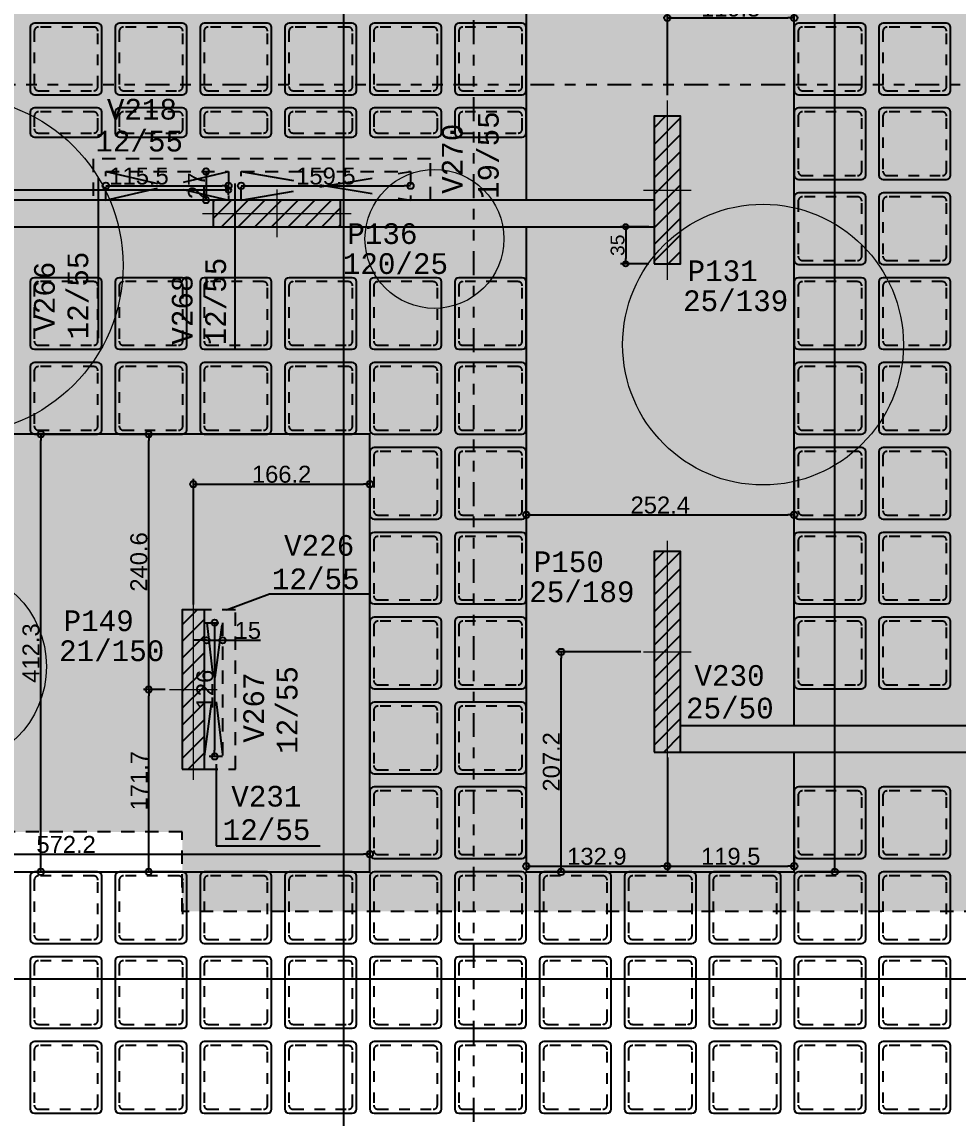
# Model space of a CAD drawing. Header units: millimetres. Extents: x -967 to 563, y -1588 to 506.
# Drawn here: x 72.46 to 81.27, y -255.93 to -245.6 of the extents above; entities that cross this region are included whole.
import ezdxf

# ---------------------------------------------------------------- set-up
doc = ezdxf.new("R2010")
doc.units = ezdxf.units.MM
for name, pattern in [('347-XXXX-ARQ-BASE-019-TÉRREO$0$HIDDEN2', [0.1875, 0.125, -0.0625]), ('CYPE_RAYAPUNTOPUNTO', [0.45, 0.225, -0.075, 0, -0.075, 0, -0.075]), ('DASHDOT', [1, 0.5, -0.25, 0, -0.25]), ('ESTILO_TQS_0001', [1, 0.7, -0.3]), ('HIDDEN2', [0.1875, 0.125, -0.0625]), ('TRAZO_HUECO', [0.75, 0.5, -0.25])]:
    doc.linetypes.add(name, pattern=pattern)
for name, color, linetype in [('1', 5, 'Continuous'), ('11', 7, 'Continuous'), ('12', 4, 'Continuous'), ('208', 13, 'Continuous'), ('241', 7, 'TRAZO_HUECO'), ('251', 5, 'Continuous'), ('252', 153, 'ESTILO_TQS_0001'), ('3', 2, 'Continuous'), ('347-XXXX-ARQ-BASE-013-IMPLANTAÇÃO$0$_XREF-ARQ', 7, 'Continuous'), ('347-XXXX-ARQ-BASE-019-TÉRREO$0$AR-PRJ', 11, '347-XXXX-ARQ-BASE-019-TÉRREO$0$HIDDEN2'), ('8', 7, 'Continuous'), ('9', 7, 'Continuous'), ('A_htc_alv', 7, 'Continuous'), ('AR-COTA-EXE-50', 7, 'Continuous'), ('COTAS', 1, 'Continuous'), ('EIXOS', 8, 'DASHDOT')]:
    doc.layers.add(name, color=color, linetype=linetype)
doc.layers.add('PILAR_EIXOS', color=1, linetype='Continuous', lineweight=0)
doc.layers.add('PILAR_HACH', color=4, linetype='Continuous', lineweight=0)
doc.styles.add('ARIAL', font='arial.ttf')
doc.styles.add('TQS_LUCIDA_CONSOLE', font='lucon.TTF')
doc.dimstyles.new('AVILLA 100', dxfattribs={"dimtxt": 0.13, "dimasz": 0.05, "dimexe": 0.05, "dimexo": 0.05, "dimgap": 0.01, "dimtad": 3, "dimdec": 0, "dimlfac": 100, "dimzin": 1, "dimdsep": 46, "dimtxsty": 'ARIAL', "dimblk": 'ORIGIN', "dimcen": 1.5, "dimclrd": 10, "dimclre": 10, "dimclrt": 7, "dimadec": 0, "dimazin": 0, "dimtfac": 1, "dimtdec": 0, "dimtmove": 0, "dimatfit": 1, "dimfxl": 1, "dimarcsym": 0})
doc.dimstyles.new('AVILLA 100 2', dxfattribs={"dimtxt": 0.16, "dimasz": 0.06, "dimexe": 0.05, "dimexo": 0.05, "dimgap": 0.01, "dimtad": 3, "dimdec": 1, "dimlfac": 100, "dimzin": 9, "dimdsep": 46, "dimtxsty": 'ARIAL', "dimblk": 'ORIGIN', "dimcen": 1.5, "dimclrd": 10, "dimclre": 10, "dimclrt": 7, "dimadec": 0, "dimazin": 0, "dimtfac": 1, "dimtdec": 1, "dimtmove": 0, "dimatfit": 1, "dimfxl": 1, "dimarcsym": 0})
pattern_1 = [(45, (585.15059, -196.08026), (-0.07857724, 0.07857724), [])]

# ---------------------------------------------------------------- blocks, each defined once
blk = doc.blocks.new('ENCHIMENTO_PISO TERREO')
h = blk.add_hatch(color=9)
h.dxf.hatch_style = 1
h.paths.add_polyline_path([(27.7, 0.14), (27.7, 0.75), (31.15, 0.75), (31.15, 5.14), (24.8495, 5.14), (24.8495, 7.04), (12.06, 7.04), (12.06, 4.64), (4, 4.64), (4, 7.04), (-8.79, 7.04), (-8.7905, 5.14), (-15.09, 5.14), (-15.09, 0.75), (-11.64, 0.75), (-11.64, 0.17), (-11.64, -2.71), (-15.09, -2.71), (-15.09, -9.5), (-8.39, -9.5), (-8.39, -11), (1.35, -11), (1.35, -10.25), (14.71, -10.25), (14.71, -11), (24.45, -11), (24.45, -9.5), (31.15, -9.5), (31.15, -5.11), (27.7, -5.11)])
at = {"layer": '347-XXXX-ARQ-BASE-019-TÉRREO$0$AR-PRJ', "color": 9}
blk.add_lwpolyline([(24.45, -11), (14.71, -11), (14.71, -10.25), (1.35, -10.25), (1.35, -11), (-8.39, -11), (-8.39, -9.5), (-15.09, -9.5), (-15.09, -2.71), (-11.64, -2.71), (-11.64, 0.14)], dxfattribs=at)
blk = doc.blocks.new('_VAONER063700637000750007500')
at = {"layer": '251', "color": 8}
for p, q in [((29.725, 33.725), (-29.725, 33.725)), ((-33.725, 29.725), (-33.725, -29.725)), ((33.725, -29.725), (33.725, 29.725)), ((-29.725, -33.725), (29.725, -33.725))]:
    blk.add_line(p, q, dxfattribs=at)
for centre, start, end in [((-29.725, 29.725), 90, 180), ((29.725, 29.725), 0, 90), ((-29.725, -29.725), 180, 270), ((29.725, -29.725), 270, 0)]:
    blk.add_arc(centre, 4, start, end, dxfattribs=at)
at = {"layer": '252', "color": 8}
for p, q in [((-29.975, 25.975), (-29.975, -25.975)), ((25.975, 29.975), (-25.975, 29.975)), ((29.975, -25.975), (29.975, 25.975)), ((-25.975, -29.975), (25.975, -29.975))]:
    blk.add_line(p, q, dxfattribs=at)
for centre, start, end in [((-25.975, 25.975), 90, 180), ((25.975, 25.975), 0, 90), ((-25.975, -25.975), 180, 270), ((25.975, -25.975), 270, 0)]:
    blk.add_arc(centre, 4, start, end, dxfattribs=at)
blk = doc.blocks.new('_VAONER063700237000750007500')
at = {"layer": '251', "color": 8}
for p, q in [((29.725, 13.725), (-29.725, 13.725)), ((-33.725, 9.725), (-33.725, -9.725)), ((33.725, -9.725), (33.725, 9.725)), ((-29.725, -13.725), (29.725, -13.725))]:
    blk.add_line(p, q, dxfattribs=at)
for centre, start, end in [((-29.725, 9.725), 90, 180), ((29.725, 9.725), 0, 90), ((-29.725, -9.725), 180, 270), ((29.725, -9.725), 270, 0)]:
    blk.add_arc(centre, 4, start, end, dxfattribs=at)
at = {"layer": '252', "color": 8}
for p, q in [((-29.975, 5.975), (-29.975, -5.975)), ((25.975, 9.975), (-25.975, 9.975)), ((29.975, -5.975), (29.975, 5.975)), ((-25.975, -9.975), (25.975, -9.975))]:
    blk.add_line(p, q, dxfattribs=at)
for centre, start, end in [((-25.975, 5.975), 90, 180), ((25.975, 5.975), 0, 90), ((-25.975, -5.975), 180, 270), ((25.975, -5.975), 270, 0)]:
    blk.add_arc(centre, 4, start, end, dxfattribs=at)
blk = doc.blocks.new('NERVURADA TÉRREO 1 MODELO 2 (LO) R0')
at = {"layer": '208', "xscale": 0.01, "yscale": 0.01, "zscale": 0.01}
for name, p in [('_VAONER063700637000750007500', (745.045, -759.119)), ('_VAONER063700637000750007500', (745.845, -759.119)), ('_VAONER063700637000750007500', (746.644, -759.119)), ('_VAONER063700637000750007500', (747.444, -759.119)), ('_VAONER063700637000750007500', (748.243, -759.119)), ('_VAONER063700637000750007500', (749.043, -759.119)), ('_VAONER063700637000750007500', (752.241, -759.119)), ('_VAONER063700637000750007500', (753.04, -759.119)), ('_VAONER063700237000750007500', (745.045, -759.718)), ('_VAONER063700237000750007500', (745.845, -759.718)), ('_VAONER063700237000750007500', (746.644, -759.718)), ('_VAONER063700237000750007500', (747.444, -759.718)), ('_VAONER063700237000750007500', (748.243, -759.718)), ('_VAONER063700237000750007500', (749.043, -759.718)), ('_VAONER063700637000750007500', (752.241, -759.918)), ('_VAONER063700637000750007500', (753.04, -759.918)), ('_VAONER063700637000750007500', (752.241, -760.718)), ('_VAONER063700637000750007500', (753.04, -760.718)), ('_VAONER063700637000750007500', (745.045, -761.517)), ('_VAONER063700637000750007500', (745.845, -761.517)), ('_VAONER063700637000750007500', (746.644, -761.517)), ('_VAONER063700637000750007500', (747.444, -761.517)), ('_VAONER063700637000750007500', (748.243, -761.517)), ('_VAONER063700637000750007500', (749.043, -761.517)), ('_VAONER063700637000750007500', (752.241, -761.517)), ('_VAONER063700637000750007500', (753.04, -761.517)), ('_VAONER063700637000750007500', (745.045, -762.317)), ('_VAONER063700637000750007500', (745.845, -762.317)), ('_VAONER063700637000750007500', (746.644, -762.317)), ('_VAONER063700637000750007500', (747.444, -762.317)), ('_VAONER063700637000750007500', (748.243, -762.317)), ('_VAONER063700637000750007500', (749.043, -762.317)), ('_VAONER063700637000750007500', (752.241, -762.317)), ('_VAONER063700637000750007500', (753.04, -762.317)), ('_VAONER063700637000750007500', (748.243, -763.116)), ('_VAONER063700637000750007500', (749.043, -763.116)), ('_VAONER063700637000750007500', (752.241, -763.116)), ('_VAONER063700637000750007500', (753.04, -763.116)), ('_VAONER063700637000750007500', (748.243, -763.916)), ('_VAONER063700637000750007500', (749.043, -763.916)), ('_VAONER063700637000750007500', (752.241, -763.916)), ('_VAONER063700637000750007500', (753.04, -763.916)), ('_VAONER063700637000750007500', (748.243, -764.715)), ('_VAONER063700637000750007500', (749.043, -764.715)), ('_VAONER063700637000750007500', (752.241, -764.715)), ('_VAONER063700637000750007500', (753.04, -764.715)), ('_VAONER063700637000750007500', (748.243, -765.515)), ('_VAONER063700637000750007500', (749.043, -765.515)), ('_VAONER063700637000750007500', (748.243, -766.314)), ('_VAONER063700637000750007500', (749.043, -766.314)), ('_VAONER063700637000750007500', (752.241, -766.314)), ('_VAONER063700637000750007500', (753.04, -766.314)), ('_VAONER063700637000750007500', (745.045, -767.114)), ('_VAONER063700637000750007500', (745.845, -767.114)), ('_VAONER063700637000750007500', (746.644, -767.114)), ('_VAONER063700637000750007500', (747.444, -767.114)), ('_VAONER063700637000750007500', (748.243, -767.114)), ('_VAONER063700637000750007500', (749.043, -767.114)), ('_VAONER063700637000750007500', (749.842, -767.114)), ('_VAONER063700637000750007500', (750.642, -767.114)), ('_VAONER063700637000750007500', (751.441, -767.114)), ('_VAONER063700637000750007500', (752.241, -767.114)), ('_VAONER063700637000750007500', (753.04, -767.114)), ('_VAONER063700637000750007500', (745.045, -767.913)), ('_VAONER063700637000750007500', (745.845, -767.913)), ('_VAONER063700637000750007500', (746.644, -767.913)), ('_VAONER063700637000750007500', (747.444, -767.913)), ('_VAONER063700637000750007500', (748.243, -767.913)), ('_VAONER063700637000750007500', (749.043, -767.913)), ('_VAONER063700637000750007500', (749.842, -767.913)), ('_VAONER063700637000750007500', (750.642, -767.913)), ('_VAONER063700637000750007500', (751.441, -767.913)), ('_VAONER063700637000750007500', (752.241, -767.913)), ('_VAONER063700637000750007500', (753.04, -767.913)), ('_VAONER063700637000750007500', (745.045, -768.713)), ('_VAONER063700637000750007500', (745.845, -768.713)), ('_VAONER063700637000750007500', (746.644, -768.713)), ('_VAONER063700637000750007500', (747.444, -768.713)), ('_VAONER063700637000750007500', (748.243, -768.713)), ('_VAONER063700637000750007500', (749.043, -768.713)), ('_VAONER063700637000750007500', (749.842, -768.713)), ('_VAONER063700637000750007500', (750.642, -768.713)), ('_VAONER063700637000750007500', (751.441, -768.713)), ('_VAONER063700637000750007500', (752.241, -768.713)), ('_VAONER063700637000750007500', (753.04, -768.713))]:
    blk.add_blockref(name, p, dxfattribs=at)
blk = doc.blocks.new('_Origin')
at = {"color": 0, "linetype": 'ByBlock', "lineweight": -2}
blk.add_line((0, 0), (-1, 0), dxfattribs=at)
blk.add_circle((0, 0), 0.5, dxfattribs=at)
blk = doc.blocks.new('Eixos do pilar')
at = {"layer": 'PILAR_EIXOS'}
for p, q in [((0, -0.5), (0, 0.5)), ((-0.5, 0), (0.5, 0))]:
    blk.add_line(p, q, dxfattribs=at)
blk = doc.blocks.new('EIXOS DE OBRA TERREO1')
at = {"layer": 'EIXOS', "linetype": 'CYPE_RAYAPUNTOPUNTO'}
for p, q in [((748.8842, -130.4804), (748.8842, -190.271)), ((699.3939, -159.3597), (774.5346, -159.3597))]:
    blk.add_line(p, q, dxfattribs=at)
blk = doc.blocks.new('*D495')
at = {"layer": 'COTAS', "color": 10, "linetype": 'ByBlock', "lineweight": -2, "transparency": 16777216}
for p, q in [((859.884, -597.72), (859.884, -598.794)), ((858.555, -598.526), (858.555, -598.794)), ((858.615, -598.744), (859.824, -598.744))]:
    blk.add_line(p, q, dxfattribs=at)
at = {"layer": 'Defpoints', "color": 0, "linetype": 'ByBlock', "transparency": 16777216}
for p in [(859.884, -597.67), (858.555, -598.476), (859.884, -598.744)]:
    blk.add_point(p, dxfattribs=at)
at = {"layer": 'COTAS', "color": 10, "linetype": 'ByBlock', "lineweight": -2, "transparency": 16777216, "xscale": 0.06, "yscale": 0.06, "zscale": 0.06, "rotation": 180}
blk.add_blockref('_Origin', (858.555, -598.744), dxfattribs=at)
at = {"layer": 'COTAS', "color": 10, "linetype": 'ByBlock', "lineweight": -2, "transparency": 16777216, "xscale": 0.06, "yscale": 0.06, "zscale": 0.06}
blk.add_blockref('_Origin', (859.884, -598.744), dxfattribs=at)
at = {"layer": 'COTAS', "color": 7, "linetype": 'ByBlock', "transparency": 16777216, "insert": (859.22, -598.652), "char_height": 0.16, "attachment_point": 5, "style": 'ARIAL'}
blk.add_mtext('132.9', dxfattribs=at)
blk = doc.blocks.new('*D496')
at = {"layer": 'COTAS', "color": 10, "linetype": 'ByBlock', "lineweight": -2, "transparency": 16777216}
for p, q in [((859.884, -597.72), (859.884, -598.794)), ((861.079, -598.597), (861.079, -598.794)), ((859.944, -598.744), (861.019, -598.744))]:
    blk.add_line(p, q, dxfattribs=at)
at = {"layer": 'Defpoints', "color": 0, "linetype": 'ByBlock', "transparency": 16777216}
for p in [(859.884, -597.67), (861.079, -598.547), (861.079, -598.744)]:
    blk.add_point(p, dxfattribs=at)
at = {"layer": 'COTAS', "color": 10, "linetype": 'ByBlock', "lineweight": -2, "transparency": 16777216, "xscale": 0.06, "yscale": 0.06, "zscale": 0.06, "rotation": 180}
blk.add_blockref('_Origin', (859.884, -598.744), dxfattribs=at)
at = {"layer": 'COTAS', "color": 10, "linetype": 'ByBlock', "lineweight": -2, "transparency": 16777216, "xscale": 0.06, "yscale": 0.06, "zscale": 0.06}
blk.add_blockref('_Origin', (861.079, -598.744), dxfattribs=at)
at = {"layer": 'COTAS', "color": 7, "linetype": 'ByBlock', "transparency": 16777216, "insert": (860.481, -598.652), "char_height": 0.16, "attachment_point": 5, "style": 'ARIAL'}
blk.add_mtext('119.5', dxfattribs=at)
blk = doc.blocks.new('*D497')
at = {"layer": 'COTAS', "color": 10, "linetype": 'ByBlock', "lineweight": -2, "transparency": 16777216}
blk.add_line((858.615, -595.434), (861.019, -595.434), dxfattribs=at)
at = {"layer": 'Defpoints', "color": 0, "linetype": 'ByBlock', "transparency": 16777216}
for p in [(858.555, -595.434), (861.079, -595.434), (861.079, -595.434)]:
    blk.add_point(p, dxfattribs=at)
at = {"layer": 'COTAS', "color": 10, "linetype": 'ByBlock', "lineweight": -2, "transparency": 16777216, "xscale": 0.06, "yscale": 0.06, "zscale": 0.06, "rotation": 180}
blk.add_blockref('_Origin', (858.555, -595.434), dxfattribs=at)
at = {"layer": 'COTAS', "color": 10, "linetype": 'ByBlock', "lineweight": -2, "transparency": 16777216, "xscale": 0.06, "yscale": 0.06, "zscale": 0.06}
blk.add_blockref('_Origin', (861.079, -595.434), dxfattribs=at)
at = {"layer": 'COTAS', "color": 7, "linetype": 'ByBlock', "transparency": 16777216, "insert": (859.817, -595.343), "char_height": 0.16, "attachment_point": 5, "style": 'ARIAL'}
blk.add_mtext('252.4', dxfattribs=at)
blk = doc.blocks.new('*D498')
at = {"layer": 'COTAS', "color": 10, "linetype": 'ByBlock', "lineweight": -2, "transparency": 16777216}
for p, q in [((859.884, -591.48), (859.884, -590.704)), ((859.944, -590.754), (861.019, -590.754))]:
    blk.add_line(p, q, dxfattribs=at)
at = {"layer": 'Defpoints', "color": 0, "linetype": 'ByBlock', "transparency": 16777216}
for p in [(861.079, -590.754), (861.079, -590.754), (859.884, -591.53)]:
    blk.add_point(p, dxfattribs=at)
at = {"layer": 'COTAS', "color": 10, "linetype": 'ByBlock', "lineweight": -2, "transparency": 16777216, "xscale": 0.06, "yscale": 0.06, "zscale": 0.06, "rotation": 180}
blk.add_blockref('_Origin', (859.884, -590.754), dxfattribs=at)
at = {"layer": 'COTAS', "color": 10, "linetype": 'ByBlock', "lineweight": -2, "transparency": 16777216, "xscale": 0.06, "yscale": 0.06, "zscale": 0.06}
blk.add_blockref('_Origin', (861.079, -590.754), dxfattribs=at)
at = {"layer": 'COTAS', "color": 7, "linetype": 'ByBlock', "transparency": 16777216, "insert": (860.481, -590.662), "char_height": 0.16, "attachment_point": 5, "style": 'ARIAL'}
blk.add_mtext('119.5', dxfattribs=at)
blk = doc.blocks.new('*D538')
at = {"layer": 'COTAS', "color": 10, "linetype": 'ByBlock', "lineweight": -2, "transparency": 16777216}
for p, q in [((855.419, -596.28), (855.419, -595.095)), ((855.479, -595.145), (857.021, -595.145))]:
    blk.add_line(p, q, dxfattribs=at)
at = {"layer": 'Defpoints', "color": 0, "linetype": 'ByBlock', "transparency": 16777216}
for p in [(857.081, -595.145), (857.081, -595.145), (855.419, -596.33)]:
    blk.add_point(p, dxfattribs=at)
at = {"layer": 'COTAS', "color": 10, "linetype": 'ByBlock', "lineweight": -2, "transparency": 16777216, "xscale": 0.06, "yscale": 0.06, "zscale": 0.06, "rotation": 180}
blk.add_blockref('_Origin', (855.419, -595.145), dxfattribs=at)
at = {"layer": 'COTAS', "color": 10, "linetype": 'ByBlock', "lineweight": -2, "transparency": 16777216, "xscale": 0.06, "yscale": 0.06, "zscale": 0.06}
blk.add_blockref('_Origin', (857.081, -595.145), dxfattribs=at)
at = {"layer": 'COTAS', "color": 7, "linetype": 'ByBlock', "transparency": 16777216, "insert": (856.25, -595.053), "char_height": 0.16, "attachment_point": 5, "style": 'ARIAL'}
blk.add_mtext('166.2', dxfattribs=at)
blk = doc.blocks.new('*D541')
at = {"layer": 'COTAS', "color": 10, "linetype": 'ByBlock', "lineweight": -2, "transparency": 16777216}
for p, q in [((855.154, -597.08), (854.948, -597.08)), ((854.998, -598.737), (854.998, -597.14)), ((854.97, -598.797), (854.948, -598.797))]:
    blk.add_line(p, q, dxfattribs=at)
at = {"layer": 'Defpoints', "color": 0, "linetype": 'ByBlock', "transparency": 16777216}
for p in [(854.998, -597.08), (855.204, -597.08), (855.02, -598.797)]:
    blk.add_point(p, dxfattribs=at)
at = {"layer": 'COTAS', "color": 10, "linetype": 'ByBlock', "lineweight": -2, "transparency": 16777216, "xscale": 0.06, "yscale": 0.06, "zscale": 0.06}
for p, rotation in [((854.998, -597.08), 90), ((854.998, -598.797), 270)]:
    blk.add_blockref('_Origin', p, dxfattribs=dict(at, rotation=rotation))
at = {"layer": 'COTAS', "color": 7, "linetype": 'ByBlock', "transparency": 16777216, "insert": (854.907, -597.939), "char_height": 0.16, "attachment_point": 5, "rotation": 90, "style": 'ARIAL'}
blk.add_mtext('171.7', dxfattribs=at)
blk = doc.blocks.new('*D542')
at = {"layer": 'COTAS', "color": 10, "linetype": 'ByBlock', "lineweight": -2, "transparency": 16777216}
for p, q in [((854.97, -594.675), (854.948, -594.675)), ((854.998, -597.02), (854.998, -594.735)), ((855.154, -597.08), (854.948, -597.08))]:
    blk.add_line(p, q, dxfattribs=at)
at = {"layer": 'Defpoints', "color": 0, "linetype": 'ByBlock', "transparency": 16777216}
for p in [(854.998, -594.675), (855.02, -594.675), (855.204, -597.08)]:
    blk.add_point(p, dxfattribs=at)
at = {"layer": 'COTAS', "color": 10, "linetype": 'ByBlock', "lineweight": -2, "transparency": 16777216, "xscale": 0.06, "yscale": 0.06, "zscale": 0.06}
for p, rotation in [((854.998, -594.675), 90), ((854.998, -597.08), 270)]:
    blk.add_blockref('_Origin', p, dxfattribs=dict(at, rotation=rotation))
at = {"layer": 'COTAS', "color": 7, "linetype": 'ByBlock', "transparency": 16777216, "insert": (854.906, -595.878), "char_height": 0.16, "attachment_point": 5, "rotation": 90, "style": 'ARIAL'}
blk.add_mtext('240.6', dxfattribs=at)
blk = doc.blocks.new('*D543')
at = {"layer": 'COTAS', "color": 10, "linetype": 'ByBlock', "lineweight": -2, "transparency": 16777216}
for p, q in [((851.36, -598.747), (851.36, -598.581)), ((851.42, -598.631), (857.021, -598.631)), ((857.081, -598.747), (857.081, -598.581))]:
    blk.add_line(p, q, dxfattribs=at)
at = {"layer": 'Defpoints', "color": 0, "linetype": 'ByBlock', "transparency": 16777216}
for p in [(857.081, -598.631), (851.36, -598.797), (857.081, -598.797)]:
    blk.add_point(p, dxfattribs=at)
at = {"layer": 'COTAS', "color": 10, "linetype": 'ByBlock', "lineweight": -2, "transparency": 16777216, "xscale": 0.06, "yscale": 0.06, "zscale": 0.06, "rotation": 180}
blk.add_blockref('_Origin', (851.36, -598.631), dxfattribs=at)
at = {"layer": 'COTAS', "color": 10, "linetype": 'ByBlock', "lineweight": -2, "transparency": 16777216, "xscale": 0.06, "yscale": 0.06, "zscale": 0.06}
blk.add_blockref('_Origin', (857.081, -598.631), dxfattribs=at)
at = {"layer": 'COTAS', "color": 7, "linetype": 'ByBlock', "transparency": 16777216, "insert": (854.22, -598.54), "char_height": 0.16, "attachment_point": 5, "style": 'ARIAL'}
blk.add_mtext('572.2', dxfattribs=at)
blk = doc.blocks.new('*D544')
at = {"layer": 'COTAS', "color": 10, "linetype": 'ByBlock', "lineweight": -2, "transparency": 16777216}
for p, q in [((854.025, -594.675), (854.032, -594.675)), ((853.982, -598.737), (853.982, -594.735)), ((854.025, -598.797), (854.032, -598.797))]:
    blk.add_line(p, q, dxfattribs=at)
at = {"layer": 'Defpoints', "color": 0, "linetype": 'ByBlock', "transparency": 16777216}
for p in [(853.975, -594.675), (853.982, -594.675), (853.975, -598.797)]:
    blk.add_point(p, dxfattribs=at)
at = {"layer": 'COTAS', "color": 10, "linetype": 'ByBlock', "lineweight": -2, "transparency": 16777216, "xscale": 0.06, "yscale": 0.06, "zscale": 0.06}
for p, rotation in [((853.982, -594.675), 90), ((853.982, -598.797), 270)]:
    blk.add_blockref('_Origin', p, dxfattribs=dict(at, rotation=rotation))
at = {"layer": 'COTAS', "color": 7, "linetype": 'ByBlock', "transparency": 16777216, "insert": (853.89, -596.736), "char_height": 0.16, "attachment_point": 5, "rotation": 90, "style": 'ARIAL'}
blk.add_mtext('412.3', dxfattribs=at)
blk = doc.blocks.new('*D545')
at = {"layer": 'COTAS', "color": 10, "linetype": 'ByBlock', "lineweight": -2, "transparency": 16777216}
for p, q in [((859.634, -596.725), (858.834, -596.725)), ((858.884, -598.737), (858.884, -596.785)), ((858.967, -598.797), (858.834, -598.797))]:
    blk.add_line(p, q, dxfattribs=at)
at = {"layer": 'Defpoints', "color": 0, "linetype": 'ByBlock', "transparency": 16777216}
for p in [(858.884, -596.725), (859.684, -596.725), (859.017, -598.797)]:
    blk.add_point(p, dxfattribs=at)
at = {"layer": 'COTAS', "color": 10, "linetype": 'ByBlock', "lineweight": -2, "transparency": 16777216, "xscale": 0.06, "yscale": 0.06, "zscale": 0.06}
for p, rotation in [((858.884, -596.725), 90), ((858.884, -598.797), 270)]:
    blk.add_blockref('_Origin', p, dxfattribs=dict(at, rotation=rotation))
at = {"layer": 'COTAS', "color": 7, "linetype": 'ByBlock', "transparency": 16777216, "insert": (858.792, -597.761), "char_height": 0.16, "attachment_point": 5, "rotation": 90, "style": 'ARIAL'}
blk.add_mtext('207.2', dxfattribs=at)
blk = doc.blocks.new('*D547')
at = {"layer": 'COTAS', "color": 10, "linetype": 'ByBlock', "lineweight": -2, "transparency": 16777216}
for p, q in [((861.129, -581.883), (861.511, -581.883)), ((861.461, -598.737), (861.461, -581.943)), ((861.129, -598.797), (861.511, -598.797))]:
    blk.add_line(p, q, dxfattribs=at)
at = {"layer": 'Defpoints', "color": 0, "linetype": 'ByBlock', "transparency": 16777216}
for p in [(861.079, -581.883), (861.461, -581.883), (861.079, -598.797)]:
    blk.add_point(p, dxfattribs=at)
at = {"layer": 'COTAS', "color": 10, "linetype": 'ByBlock', "lineweight": -2, "transparency": 16777216, "xscale": 0.06, "yscale": 0.06, "zscale": 0.06}
for p, rotation in [((861.461, -581.883), 90), ((861.461, -598.797), 270)]:
    blk.add_blockref('_Origin', p, dxfattribs=dict(at, rotation=rotation))
at = {"layer": 'COTAS', "color": 7, "linetype": 'ByBlock', "transparency": 16777216, "insert": (861.37, -590.34), "char_height": 0.16, "attachment_point": 5, "rotation": 90, "style": 'ARIAL'}
blk.add_mtext('1691.5', dxfattribs=at)
blk = doc.blocks.new('*D780')
at = {"layer": 'COTAS', "color": 10, "linetype": 'ByBlock', "lineweight": -2, "transparency": 16777216}
blk.add_line((820.942, -599.805), (875.954, -599.805), dxfattribs=at)
at = {"layer": 'Defpoints', "color": 0, "linetype": 'ByBlock', "transparency": 16777216}
for p in [(820.882, -599.805), (876.014, -599.805), (876.014, -599.805)]:
    blk.add_point(p, dxfattribs=at)
at = {"layer": 'COTAS', "color": 10, "linetype": 'ByBlock', "lineweight": -2, "transparency": 16777216, "xscale": 0.06, "yscale": 0.06, "zscale": 0.06, "rotation": 180}
blk.add_blockref('_Origin', (820.882, -599.805), dxfattribs=at)
at = {"layer": 'COTAS', "color": 10, "linetype": 'ByBlock', "lineweight": -2, "transparency": 16777216, "xscale": 0.06, "yscale": 0.06, "zscale": 0.06}
blk.add_blockref('_Origin', (876.014, -599.805), dxfattribs=at)
at = {"layer": 'COTAS', "color": 7, "linetype": 'ByBlock', "transparency": 16777216, "insert": (848.448, -599.713), "char_height": 0.16, "attachment_point": 5, "style": 'ARIAL'}
blk.add_mtext('5513.2', dxfattribs=at)
blk = doc.blocks.new('*D787')
at = {"layer": 'COTAS', "color": 10, "linetype": 'ByBlock', "lineweight": -2, "transparency": 16777216}
blk.add_line((856.836, -606.22), (856.836, -572.37), dxfattribs=at)
at = {"layer": 'Defpoints', "color": 0, "linetype": 'ByBlock', "transparency": 16777216}
for p in [(856.836, -572.31), (856.836, -572.31), (856.836, -606.28)]:
    blk.add_point(p, dxfattribs=at)
at = {"layer": 'COTAS', "color": 10, "linetype": 'ByBlock', "lineweight": -2, "transparency": 16777216, "xscale": 0.06, "yscale": 0.06, "zscale": 0.06}
for p, rotation in [((856.836, -572.31), 90), ((856.836, -606.28), 270)]:
    blk.add_blockref('_Origin', p, dxfattribs=dict(at, rotation=rotation))
at = {"layer": 'COTAS', "color": 7, "linetype": 'ByBlock', "transparency": 16777216, "insert": (856.745, -589.295), "char_height": 0.16, "attachment_point": 5, "rotation": 90, "style": 'ARIAL'}
blk.add_mtext('3397', dxfattribs=at)
blk = doc.blocks.new('*D595')
at = {"layer": 'COTAS', "color": 10, "linetype": 'ByBlock', "lineweight": -2, "transparency": 16777216}
blk.add_line((855.619, -596.51), (855.619, -597.65), dxfattribs=at)
at = {"layer": 'Defpoints', "color": 0, "linetype": 'ByBlock', "transparency": 16777216}
for p in [(855.619, -596.45), (855.619, -597.71), (855.619, -597.71)]:
    blk.add_point(p, dxfattribs=at)
at = {"layer": 'COTAS', "color": 10, "linetype": 'ByBlock', "lineweight": -2, "transparency": 16777216, "xscale": 0.06, "yscale": 0.06, "zscale": 0.06}
for p, rotation in [((855.619, -596.45), 90), ((855.619, -597.71), 270)]:
    blk.add_blockref('_Origin', p, dxfattribs=dict(at, rotation=rotation))
at = {"layer": 'COTAS', "color": 7, "linetype": 'ByBlock', "transparency": 16777216, "insert": (855.528, -597.08), "char_height": 0.16, "attachment_point": 5, "rotation": 90, "style": 'ARIAL'}
blk.add_mtext('126', dxfattribs=at)
blk = doc.blocks.new('*D596')
at = {"layer": 'COTAS', "color": 10, "linetype": 'ByBlock', "lineweight": -2, "transparency": 16777216}
for p, q in [((855.484, -596.616), (855.424, -596.616)), ((855.544, -596.616), (855.694, -596.616)), ((855.754, -596.616), (856.05, -596.616))]:
    blk.add_line(p, q, dxfattribs=at)
at = {"layer": 'Defpoints', "color": 0, "linetype": 'ByBlock', "transparency": 16777216}
for p in [(855.544, -596.616), (855.694, -596.616), (855.694, -596.616)]:
    blk.add_point(p, dxfattribs=at)
at = {"layer": 'COTAS', "color": 10, "linetype": 'ByBlock', "lineweight": -2, "transparency": 16777216, "xscale": 0.06, "yscale": 0.06, "zscale": 0.06}
blk.add_blockref('_Origin', (855.544, -596.616), dxfattribs=at)
at = {"layer": 'COTAS', "color": 10, "linetype": 'ByBlock', "lineweight": -2, "transparency": 16777216, "xscale": 0.06, "yscale": 0.06, "zscale": 0.06, "rotation": 180}
blk.add_blockref('_Origin', (855.694, -596.616), dxfattribs=at)
at = {"layer": 'COTAS', "color": 7, "linetype": 'ByBlock', "transparency": 16777216, "insert": (855.932, -596.524), "char_height": 0.16, "attachment_point": 5, "style": 'ARIAL'}
blk.add_mtext('15', dxfattribs=at)
blk = doc.blocks.new('*D614')
at = {"layer": 'COTAS', "color": 10, "linetype": 'ByBlock', "lineweight": -2, "transparency": 16777216}
blk.add_line((854.654, -592.335), (855.689, -592.335), dxfattribs=at)
at = {"layer": 'Defpoints', "color": 0, "linetype": 'ByBlock', "transparency": 16777216}
for p in [(854.594, -592.335), (855.749, -592.335), (855.749, -592.335)]:
    blk.add_point(p, dxfattribs=at)
at = {"layer": 'COTAS', "color": 10, "linetype": 'ByBlock', "lineweight": -2, "transparency": 16777216, "xscale": 0.06, "yscale": 0.06, "zscale": 0.06, "rotation": 180}
blk.add_blockref('_Origin', (854.594, -592.335), dxfattribs=at)
at = {"layer": 'COTAS', "color": 10, "linetype": 'ByBlock', "lineweight": -2, "transparency": 16777216, "xscale": 0.06, "yscale": 0.06, "zscale": 0.06}
blk.add_blockref('_Origin', (855.749, -592.335), dxfattribs=at)
at = {"layer": 'COTAS', "color": 7, "linetype": 'ByBlock', "transparency": 16777216, "insert": (854.907, -592.244), "char_height": 0.16, "attachment_point": 5, "style": 'ARIAL'}
blk.add_mtext('115.5', dxfattribs=at)
blk = doc.blocks.new('*D615')
at = {"layer": 'COTAS', "color": 10, "linetype": 'ByBlock', "lineweight": -2, "transparency": 16777216}
blk.add_line((855.929, -592.335), (857.404, -592.335), dxfattribs=at)
at = {"layer": 'Defpoints', "color": 0, "linetype": 'ByBlock', "transparency": 16777216}
for p in [(855.869, -592.335), (857.464, -592.335), (857.464, -592.335)]:
    blk.add_point(p, dxfattribs=at)
at = {"layer": 'COTAS', "color": 10, "linetype": 'ByBlock', "lineweight": -2, "transparency": 16777216, "xscale": 0.06, "yscale": 0.06, "zscale": 0.06, "rotation": 180}
blk.add_blockref('_Origin', (855.869, -592.335), dxfattribs=at)
at = {"layer": 'COTAS', "color": 10, "linetype": 'ByBlock', "lineweight": -2, "transparency": 16777216, "xscale": 0.06, "yscale": 0.06, "zscale": 0.06}
blk.add_blockref('_Origin', (857.464, -592.335), dxfattribs=at)
at = {"layer": 'COTAS', "color": 7, "linetype": 'ByBlock', "transparency": 16777216, "insert": (856.667, -592.244), "char_height": 0.16, "attachment_point": 5, "style": 'ARIAL'}
blk.add_mtext('159.5', dxfattribs=at)
blk = doc.blocks.new('*D616')
at = {"layer": 'COTAS', "color": 10, "linetype": 'ByBlock', "lineweight": -2, "transparency": 16777216}
blk.add_line((855.538, -592.26), (855.538, -592.41), dxfattribs=at)
at = {"layer": 'Defpoints', "color": 0, "linetype": 'ByBlock', "transparency": 16777216}
for p in [(855.538, -592.2), (855.538, -592.47), (855.538, -592.47)]:
    blk.add_point(p, dxfattribs=at)
at = {"layer": 'COTAS', "color": 10, "linetype": 'ByBlock', "lineweight": -2, "transparency": 16777216, "xscale": 0.06, "yscale": 0.06, "zscale": 0.06}
for p, rotation in [((855.538, -592.2), 90), ((855.538, -592.47), 270)]:
    blk.add_blockref('_Origin', p, dxfattribs=dict(at, rotation=rotation))
at = {"layer": 'COTAS', "color": 7, "linetype": 'ByBlock', "transparency": 16777216, "insert": (855.448, -592.335), "char_height": 0.16, "attachment_point": 5, "rotation": 90, "style": 'ARIAL'}
blk.add_mtext('27', dxfattribs=at)
blk = doc.blocks.new('*D947')
at = {"layer": 'AR-COTA-EXE-50', "color": 10, "lineweight": -2, "transparency": 16777216}
for p, q in [((78.361, -247.532), (78.093, -247.532)), ((78.143, -247.582), (78.143, -247.832)), ((78.361, -247.882), (78.093, -247.882))]:
    blk.add_line(p, q, dxfattribs=at)
at = {"layer": 'Defpoints', "color": 0, "transparency": 16777216}
for p in [(78.411, -247.532), (78.143, -247.882), (78.411, -247.882)]:
    blk.add_point(p, dxfattribs=at)
at = {"layer": 'AR-COTA-EXE-50', "color": 10, "lineweight": -2, "transparency": 16777216, "xscale": 0.05, "yscale": 0.05, "zscale": 0.05}
for p, rotation in [((78.143, -247.532), 90), ((78.143, -247.882), 270)]:
    blk.add_blockref('_Origin', p, dxfattribs=dict(at, rotation=rotation))
at = {"layer": 'AR-COTA-EXE-50', "color": 7, "transparency": 16777216, "insert": (78.067, -247.707), "char_height": 0.13, "attachment_point": 5, "rotation": 90, "style": 'ARIAL'}
blk.add_mtext('35', dxfattribs=at)
blk = doc.blocks.new('*D956')
at = {"layer": 'Defpoints', "color": 0, "transparency": 16777216}
for p in [(63.256, -247.187), (63.256, -247.282), (74.401, -247.282)]:
    blk.add_point(p, dxfattribs=at)
at = {"layer": 'PILAR_HACH', "color": 10, "lineweight": -2, "transparency": 16777216}
for p, q in [((63.256, -247.232), (63.256, -247.137)), ((74.401, -247.232), (74.401, -247.137)), ((74.351, -247.187), (63.306, -247.187))]:
    blk.add_line(p, q, dxfattribs=at)
at = {"layer": 'PILAR_HACH', "color": 10, "lineweight": -2, "transparency": 16777216, "xscale": 0.05, "yscale": 0.05, "zscale": 0.05, "rotation": 180}
blk.add_blockref('_Origin', (63.256, -247.187), dxfattribs=at)
at = {"layer": 'PILAR_HACH', "color": 10, "lineweight": -2, "transparency": 16777216, "xscale": 0.05, "yscale": 0.05, "zscale": 0.05}
blk.add_blockref('_Origin', (74.401, -247.187), dxfattribs=at)
at = {"layer": 'PILAR_HACH', "color": 7, "transparency": 16777216, "insert": (68.828, -247.112), "char_height": 0.13, "attachment_point": 5, "style": 'ARIAL'}
blk.add_mtext('1114', dxfattribs=at)
blk = doc.blocks.new('COTAS TÉRREO (LO) R0')
at = {"layer": 'COTAS', "linetype": 'ByBlock'}
for base, p1, p2, picture, middle in [((856.8365, -572.3104), (856.8365, -606.2804), (856.8365, -572.3104), '*D787', (856.7447, -589.2954)), ((861.4612553531, -581.8828861131), (861.0787448043, -598.7973861131), (861.0787448043, -581.8828861131), '*D547', (861.369563675, -590.3401361131)), ((855.5383, -592.4704), (855.5383, -592.2004), (855.5383, -592.4704), '*D616', (855.448, -592.3354)), ((853.9816832665, -594.6748861131), (853.9746261833, -598.7973861131), (853.9746261833, -594.6748861131), '*D544', (853.8899370182, -596.7361361131)), ((854.997767727, -594.6748861131), (855.2042448012, -597.0803861132), (855.0199948043, -594.6748861131), '*D542', (854.906076049, -595.8776361132)), ((855.6192, -597.7104), (855.6192, -596.4504), (855.6192, -597.7104), '*D595', (855.5276, -597.0804)), ((858.8837, -596.7254), (859.0175, -598.7974), (859.6842, -596.7254), '*D545', (858.792, -597.7614)), ((854.9978, -597.0804), (855.02, -598.7974), (855.2042, -597.0804), '*D541', (854.9074, -597.9389))]:
    dim = blk.add_linear_dim(base=base, p1=p1, p2=p2, angle=90, dimstyle='AVILLA 100 2', dxfattribs=at)
    dim.commit()
    dim.dimension.update_dxf_attribs({"geometry": picture, "text_midpoint": middle})
for base, p1, p2, picture, middle in [((861.078744804, -590.753510053), (859.884244801, -591.530386113), (861.078744804, -590.753510053), '*D498', (860.481494803, -590.661818375)), ((857.4642, -592.3354), (855.8692, -592.3354), (857.4642, -592.3354), '*D615', (856.6667, -592.2437)), ((857.0812, -595.1447), (855.4192, -596.3304), (857.0812, -595.1447), '*D538', (856.2502, -595.053)), ((861.0787448043, -595.4343861131), (858.5552448043, -595.4343861131), (861.0787448043, -595.4343861131), '*D497', (859.8169948043, -595.3426944351)), ((855.6942, -596.6159), (855.5442, -596.6159), (855.6942, -596.6159), '*D596', (855.9319, -596.5242)), ((859.8842, -598.7436), (858.5552, -598.4762), (859.8842, -597.6704), '*D495', (859.2197, -598.6519)), ((861.078744804, -598.743633295), (859.884244801, -597.670386113), (861.078744804, -598.547251168), '*D496', (860.481494803, -598.651941617)), ((857.0812448043, -598.6314894182), (851.3597448043, -598.7973861131), (857.0812448043, -598.7973861131), '*D543', (854.2204948043, -598.5397977402)), ((876.0142, -599.8051), (820.882, -599.8051), (876.0142, -599.8051), '*D780', (848.4481, -599.7133))]:
    dim = blk.add_linear_dim(base=base, p1=p1, p2=p2, dimstyle='AVILLA 100 2', dxfattribs=at)
    dim.commit()
    dim.dimension.update_dxf_attribs({"geometry": picture, "text_midpoint": middle})
dim = blk.add_linear_dim(base=(855.7492, -592.3354), p1=(854.5942, -592.3354), p2=(855.7492, -592.3354), dimstyle='AVILLA 100 2', dxfattribs=at)
dim.commit()
dim.dimension.update_dxf_attribs({"geometry": '*D614', "text_midpoint": (854.9068, -592.3354), "dimtype": 128})

msp = doc.modelspace()

# ---------------------------------------------------------------- hatches: boundary and pattern name
at = {"linetype": 'ByBlock'}
h = msp.add_hatch(dxfattribs=at)
h.set_pattern_fill('ANSI31', color=4, scale=0.035)
h.set_pattern_definition(pattern_1)
h.paths.add_polyline_path([(78.4107, -247.8821), (78.6607, -247.8821), (78.6607, -246.4921), (78.4107, -246.4921)])
h = msp.add_hatch(dxfattribs=at)
h.set_pattern_fill('ANSI31', color=4, scale=0.035)
h.set_pattern_definition(pattern_1)
h.paths.add_polyline_path([(74.2557, -247.5321), (75.4557, -247.5321), (75.4557, -247.2821), (74.2557, -247.2821)])
h = msp.add_hatch(dxfattribs=at)
h.set_pattern_fill('ANSI31', color=4, scale=0.035)
h.set_pattern_definition(pattern_1)
h.paths.add_polyline_path([(78.4107, -252.4821), (78.6607, -252.4821), (78.6607, -250.5921), (78.4107, -250.5921)])
h = msp.add_hatch(dxfattribs=at)
h.set_pattern_fill('ANSI31', color=4, scale=0.035)
h.set_pattern_definition([(45, (-781.34853, 45.18825), (-0.078577241, 0.078577241), [])])
h.paths.add_polyline_path([(73.9657, -252.6421), (74.1757, -252.6421), (74.1757, -251.1421), (73.9657, -251.1421)])
at = {"layer": 'A_htc_alv', "linetype": 'ByBlock'}
h = msp.add_hatch(color=60, dxfattribs=at)
h.dxf.hatch_style = 1
h.paths.add_polyline_path([(76.3057, -246.8921), (73.1257, -246.8921), (73.1257, -247.2821), (73.2457, -247.2821), (73.2457, -247.0121), (74.4007, -247.0121), (74.4007, -247.2821), (74.5207, -247.2821), (74.5207, -247.0121), (76.1157, -247.0121), (76.1157, -247.2821), (76.3057, -247.2821)])
at = {"layer": 'A_htc_alv', "linetype": 'ByBlock', "true_color": 0xf8991e}
h = msp.add_hatch(color=30, dxfattribs=at)
h.dxf.hatch_style = 1
h.paths.add_polyline_path([(74.4657, -251.1421), (74.1757, -251.1421), (74.1757, -251.2621), (74.3457, -251.2621), (74.3457, -252.5221), (74.1757, -252.5221), (74.1757, -252.6421), (74.4657, -252.6421)])

# ---------------------------------------------------------------- linework, layer by layer
at = {"layer": '1'}
for points in [[(79.7302, -252.2321), (79.7302, -236.6946), (77.2067, -236.6946)], [(77.2067, -236.6946), (77.2067, -247.2821)], [(73.1257, -247.2821), (70.6557, -247.2821)], [(73.2457, -247.2821), (73.1257, -247.2821)], [(74.2557, -247.2821), (73.2457, -247.2821)], [(76.1157, -247.2821), (75.4557, -247.2821)], [(76.3057, -247.2821), (76.1157, -247.2821)], [(78.4107, -247.2821), (76.3057, -247.2821)], [(70.6557, -247.5321), (73.1857, -247.5321)], [(73.1857, -247.5321), (74.2557, -247.5321)], [(75.4557, -247.5321), (76.2107, -247.5321)], [(76.2107, -247.5321), (78.4107, -247.5321)], [(77.2067, -247.5321), (77.2067, -253.6091), (79.7302, -253.6091), (79.7302, -252.4821)], [(70.0112, -253.6091), (75.7327, -253.6091), (75.7327, -249.4866), (70.0112, -249.4866), (70.0112, -253.6091)], [(82.9657, -252.2321), (78.6607, -252.2321)], [(78.6607, -252.4821), (82.9657, -252.4821)]]:
    msp.add_lwpolyline(points, dxfattribs=at)
at = {"layer": '1', "linetype": 'HIDDEN2'}
for points in [[(73.1257, -246.8921), (73.1257, -247.2821)], [(74.4607, -246.8921), (73.1257, -246.8921)], [(76.3057, -246.8921), (74.4607, -246.8921)], [(76.3057, -247.2821), (76.3057, -246.8921)], [(73.2457, -247.2821), (73.2457, -247.0121)], [(73.2457, -247.0121), (74.4007, -247.0121)], [(74.4007, -247.0121), (74.4007, -247.2821)], [(74.5207, -247.0121), (76.1157, -247.0121)], [(74.5207, -247.2821), (74.5207, -247.0121)], [(76.1157, -247.0121), (76.1157, -247.2821)], [(74.4657, -251.1421), (74.1757, -251.1421)], [(74.4657, -252.6421), (74.4657, -251.1421)], [(74.1757, -251.2621), (74.3457, -251.2621)], [(74.3457, -251.2621), (74.3457, -252.5221)], [(74.3457, -252.5221), (74.1757, -252.5221)], [(74.1757, -252.6421), (74.4657, -252.6421)]]:
    msp.add_lwpolyline(points, dxfattribs=at)
at = {"layer": '241'}
for p, q in [((73.2457, -247.2821), (74.4007, -247.0121)), ((73.2457, -247.0121), (74.4007, -247.2821)), ((74.5207, -247.2821), (76.1157, -247.0121)), ((74.5207, -247.0121), (76.1157, -247.2821)), ((74.1757, -252.5221), (74.3457, -251.2621)), ((74.1957, -251.2621), (74.3457, -252.5221))]:
    msp.add_line(p, q, dxfattribs=at)
at = {"layer": '3'}
for points in [[(78.4107, -247.8821), (78.6607, -247.8821), (78.6607, -246.4921), (78.4107, -246.4921), (78.4107, -247.8821)], [(74.2557, -247.5321), (75.4557, -247.5321), (75.4557, -247.2821), (74.2557, -247.2821), (74.2557, -247.5321)], [(78.4107, -252.4821), (78.6607, -252.4821), (78.6607, -250.5921), (78.4107, -250.5921), (78.4107, -252.4821)], [(73.9657, -252.6421), (74.1757, -252.6421), (74.1757, -251.1421), (73.9657, -251.1421), (73.9657, -252.6421)]]:
    msp.add_lwpolyline(points, dxfattribs=at)
at = {"layer": 'PILAR_HACH', "color": 2}
for centre, radius in [((71.8176, -247.8985), 1.5906), ((79.4367, -248.6424), 1.3224), ((71.7475, -251.6755), 0.939)]:
    msp.add_circle(centre, radius, dxfattribs=at)
at = {"layer": 'PILAR_HACH', "color": 6}
msp.add_circle((76.3414, -247.6471), 0.6543, dxfattribs=at)

# ---------------------------------------------------------------- block references
at = {"color": 9, "linetype": 'ByBlock'}
msp.add_blockref('EIXOS DE OBRA TERREO1', (-672.1735, -86.8324), dxfattribs=at)
at = {"layer": '347-XXXX-ARQ-BASE-013-IMPLANTAÇÃO$0$_XREF-ARQ'}
msp.add_blockref('ENCHIMENTO_PISO TERREO', (59.2557, -242.9819), dxfattribs=at)
at = {"layer": 'COTAS', "color": 6, "linetype": 'ByBlock'}
msp.add_blockref('COTAS TÉRREO (LO) R0', (-781.3485, 345.1883), dxfattribs=at)
at = {"layer": 'COTAS', "color": 40, "linetype": 'ByBlock', "true_color": 0xf8d731}
msp.add_blockref('NERVURADA TÉRREO 1 MODELO 2 (LO) R0', (-672.1735, 513.1676), dxfattribs=at)
at = {"layer": 'PILAR_EIXOS'}
for p, xscale, yscale in [((78.5357, -247.1871), 0.45, 1.69), ((78.5357, -251.5371), 0.4500000000000001, 2.09), ((74.0707, -251.8921), 0.45, 1.7)]:
    msp.add_blockref('Eixos do pilar', p, dxfattribs=dict(at, xscale=xscale, yscale=yscale))
at = {"layer": 'PILAR_EIXOS', "xscale": 0.45, "yscale": 1.4, "rotation": 270}
msp.add_blockref('Eixos do pilar', (74.8557, -247.4071), dxfattribs=at)

# ---------------------------------------------------------------- texts
at = {"layer": '11', "linetype": 'Continuous', "style": 'TQS_LUCIDA_CONSOLE'}
for s, p in [('19/55', (76.9465, -247.2713)), ('12/55', (73.0799, -248.593)), ('12/55', (74.3776, -248.6499)), ('12/55', (75.0511, -252.497))]:
    msp.add_text(s, height=0.195, rotation=90, dxfattribs=at).set_placement(p)
for s, p in [('12/55', (73.1466, -246.8234)), ('12/55', (74.8102, -250.9465)), ('25/50', (78.7113, -252.1637)), ('12/55', (74.3466, -253.3088))]:
    msp.add_text(s, height=0.195, dxfattribs=at).set_placement(p)
at = {"layer": '12', "linetype": 'Continuous', "style": 'TQS_LUCIDA_CONSOLE'}
for s, p in [('120/25', (75.4782, -247.977)), ('25/139', (78.6832, -248.327)), ('25/189', (77.2345, -251.0679)), ('21/150', (72.8053, -251.6235))]:
    msp.add_text(s, height=0.195, dxfattribs=at).set_placement(p)
at = {"layer": '8', "linetype": 'Continuous', "style": 'TQS_LUCIDA_CONSOLE'}
for s, p in [('V218', (73.2557, -246.5229)), ('V226', (74.9251, -250.6315)), ('V230', (78.7907, -251.8566)), ('V231', (74.4273, -252.9938))]:
    msp.add_text(s, height=0.195, dxfattribs=at).set_placement(p)
for s, p in [('V270', (76.6068, -247.2225)), ('V266', (72.7649, -248.5222)), ('V268', (74.0626, -248.6434)), ('V267', (74.7361, -252.3921))]:
    msp.add_text(s, height=0.195, rotation=90, dxfattribs=at).set_placement(p)
at = {"layer": '9', "linetype": 'Continuous', "style": 'TQS_LUCIDA_CONSOLE'}
for s, p in [('P136', (75.5207, -247.6946)), ('P131', (78.7257, -248.0446)), ('P150', (77.277, -250.7856)), ('P149', (72.8478, -251.3412))]:
    msp.add_text(s, height=0.195, dxfattribs=at).set_placement(p)

# ---------------------------------------------------------------- dimensions: what is measured, and where the dimension line sits
at = {"layer": 'AR-COTA-EXE-50', "color": 2}
dim = msp.add_linear_dim(base=(78.1431, -247.8821), p1=(78.4107, -247.5321), p2=(78.4107, -247.8821), angle=90, dimstyle='AVILLA 100', override={"dimfxl": 0.18, "dimarcsym": 1}, dxfattribs=at)
dim.commit()
dim.dimension.update_dxf_attribs({"geometry": '*D947', "text_midpoint": (78.0666, -247.7071)})
at = {"layer": 'PILAR_HACH', "color": 2}
dim = msp.add_linear_dim(base=(63.2557167818, -247.1868476804), p1=(74.4007167818, -247.2821339855), p2=(63.2557167818, -247.2821339855), dimstyle='AVILLA 100', override={"dimfxl": 0.18, "dimarcsym": 1}, dxfattribs=at)
dim.commit()
dim.dimension.update_dxf_attribs({"geometry": '*D956', "text_midpoint": (68.8282167818, -247.1115816503)})

# ---------------------------------------------------------------- leaders
at = {"layer": 'COTAS'}
for points in [[(73.1748, -247.0722), (73.1748, -248.5806)], [(74.4617, -247.1255), (74.4617, -248.6861)], [(74.3837, -251.1421), (74.7867, -250.9915), (75.7381, -250.9915)], [(74.2866, -252.5952), (74.2866, -253.3646), (75.2633, -253.3646)]]:
    msp.add_leader(points, dimstyle='AVILLA 100 2', dxfattribs=at)

doc.saveas('drawing.dxf')
